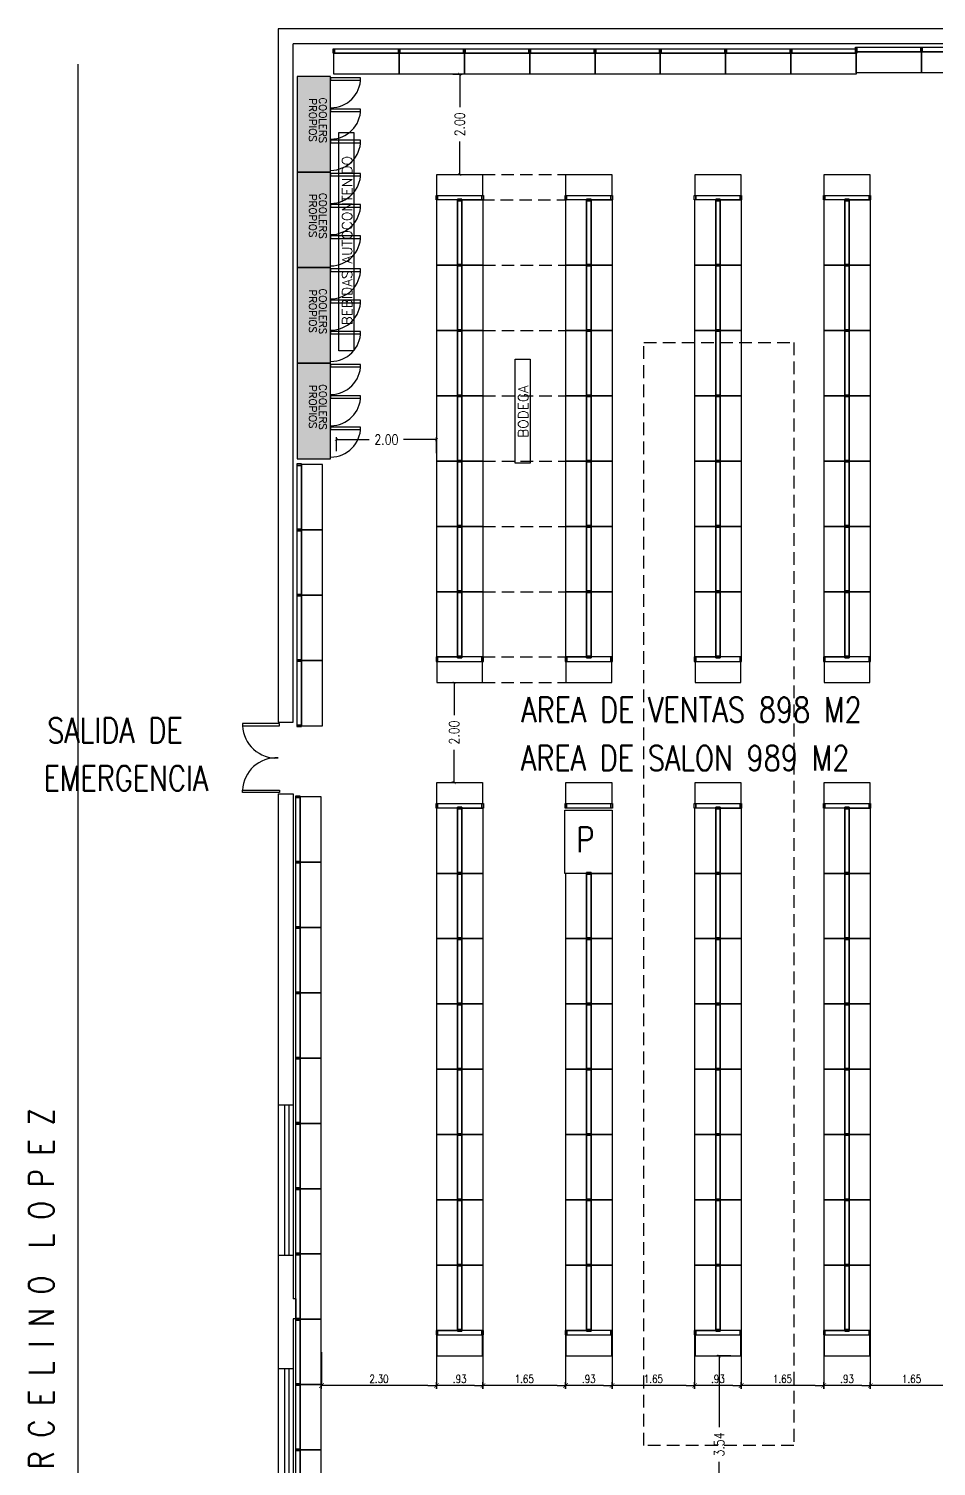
# Model space of a CAD drawing. Header units: millimetres. Extents: x -434 to 213, y 66 to 172.
# Drawn here: x 135.54 to 153.67, y 91.5 to 120.24 of the extents above; entities that cross this region are included whole.
import ezdxf

# ---------------------------------------------------------------- set-up
doc = ezdxf.new("R2010")
doc.units = ezdxf.units.MM
doc.linetypes.add('HIDDEN', pattern=[9.525, 6.35, -3.175])
doc.linetypes.add('TRATTEGGIATA2', pattern=[0.375, 0.25, -0.125])
for name, color, linetype in [('0_CAMARAS', 4, 'Continuous'), ('0_CARPINTERIA', 2, 'Continuous'), ('0_MUROS', 7, 'Continuous'), ('E_EQUIPAMIENTO', 1, 'Continuous'), ('E_EXHIBIDORAS', 1, 'Continuous'), ('E_GONDOLAS', 1, 'Continuous'), ('T_TEXTOS', 3, 'Continuous'), ('T_TEXTOS-EQUIPAMIENTO', 5, 'Continuous')]:
    doc.layers.add(name, color=color, linetype=linetype)
doc.styles.add('COTAS', font='ROMANS.shx', dxfattribs={"width": 0.8})
doc.styles.add('ROMANS', font='ROMANS.SHX', dxfattribs={"width": 0.8, "height": 0.2})
doc.dimstyles.new('COTA100', dxfattribs={"dimtxt": 0.16, "dimasz": 0.17, "dimexe": 0, "dimexo": 0, "dimgap": 0.05, "dimtad": 1, "dimzin": 4, "dimdsep": 46, "dimtxsty": 'COTAS', "dimblk1": 'COTA', "dimblk2": 'COTA', "dimsah": 1, "dimcen": 0.3, "dimse1": 1, "dimse2": 1, "dimclrd": 1, "dimclre": 9, "dimclrt": 3, "dimadec": 0, "dimazin": 0, "dimtfac": 1.111111, "dimtix": 1, "dimtmove": 2, "dimatfit": 3, "dimldrblk": 'COTA', "dimfxl": 1, "dimtolj": 1, "dimtzin": 4, "dimarcsym": 0})
doc.dimstyles.new('MIG-LATERAL-CHICO', dxfattribs={"dimtxt": 0.2, "dimasz": 0.06, "dimexe": 0.05, "dimexo": 0.02, "dimgap": 0.1, "dimtad": 0, "dimrnd": 0.005, "dimzin": 0, "dimdsep": 46, "dimtxsty": 'ROMANS', "dimblk1": 'ARCHTICK', "dimblk2": 'ARCHTICK', "dimsah": 1, "dimcen": 2.5, "dimclrd": 1, "dimclre": 8, "dimclrt": 3, "dimadec": 0, "dimazin": 0, "dimtfac": 1, "dimtix": 1, "dimtmove": 0, "dimatfit": 0, "dimldrblk": 'ARCHTICK', "dimfxl": 1, "dimtolj": 1, "dimtzin": 0, "dimarcsym": 0})

# ---------------------------------------------------------------- blocks, each defined once
blk = doc.blocks.new('TRAMO CENTRAL')
at = {"layer": 'E_GONDOLAS'}
for points in [[(1353.744, 558.952), (1355.049, 558.952), (1355.049, 559.372), (1353.744, 559.372)], [(1353.744, 558.862), (1355.049, 558.862), (1355.049, 558.442), (1353.744, 558.442)], [(1353.759, 558.862), (1355.034, 558.862), (1355.034, 558.952), (1353.759, 558.952)]]:
    blk.add_lwpolyline(points, close=True, dxfattribs=at)
at = {"layer": 'E_GONDOLAS', "color": 3}
for points in [[(1353.729, 558.862), (1353.759, 558.862), (1353.759, 558.952), (1353.729, 558.952)], [(1353.729, 558.952), (1353.759, 558.952), (1353.759, 558.862), (1353.729, 558.862)], [(1353.759, 558.952), (1355.034, 558.952), (1355.034, 558.862), (1353.759, 558.862)], [(1355.034, 558.862), (1355.064, 558.862), (1355.064, 558.952), (1355.034, 558.952)], [(1355.034, 558.952), (1355.064, 558.952), (1355.064, 558.862), (1355.034, 558.862)]]:
    blk.add_lwpolyline(points, close=True, dxfattribs=at)
blk = doc.blocks.new('PUNTERA')
at = {"layer": 'E_GONDOLAS'}
for p, q in [((1350.083, 558.73), (1349.168, 558.73)), ((1349.168, 558.73), (1349.168, 558.31)), ((1350.083, 558.31), (1350.083, 558.73))]:
    blk.add_line(p, q, dxfattribs=at)
at = {"layer": 'E_GONDOLAS', "color": 3}
for p, q in [((1350.068, 558.31), (1349.183, 558.31)), ((1349.183, 558.31), (1349.183, 558.22)), ((1350.068, 558.22), (1350.068, 558.31)), ((1349.183, 558.22), (1350.068, 558.22))]:
    blk.add_line(p, q, dxfattribs=at)
for points in [[(1349.153, 558.22), (1349.183, 558.22), (1349.183, 558.31), (1349.153, 558.31)], [(1350.068, 558.22), (1350.098, 558.22), (1350.098, 558.31), (1350.068, 558.31)]]:
    blk.add_lwpolyline(points, close=True, dxfattribs=at)
blk = doc.blocks.new('COTA')
for p, q in [((-1, 0), (0, 0)), ((0, 0.4), (0, -0.4))]:
    blk.add_line(p, q)
at = {"const_width": 0.065}
blk.add_lwpolyline([(0.14, 0.14), (0.28, 0.28), (0, 0), (-0.14, -0.14), (-0.28, -0.28)], dxfattribs=at)
blk = doc.blocks.new('*D123')
at = {"layer": '0_CAMARAS', "color": 9, "lineweight": -2, "transparency": 16777216}
for p, q in [((146.263, 94.872), (146.263, 93.119)), ((147.193, 94.872), (147.193, 93.119))]:
    blk.add_line(p, q, dxfattribs=at)
at = {"layer": '0_CAMARAS', "color": 1, "lineweight": -2, "transparency": 16777216}
blk.add_line((147.023, 93.119), (146.433, 93.119), dxfattribs=at)
at = {"layer": 'Defpoints', "color": 0, "transparency": 16777216}
for p in [(146.263, 94.872), (147.193, 94.872), (146.263, 93.119)]:
    blk.add_point(p, dxfattribs=at)
at = {"layer": '0_CAMARAS', "color": 1, "lineweight": -2, "transparency": 16777216, "xscale": 0.17, "yscale": 0.17, "zscale": 0.17, "rotation": 180}
blk.add_blockref('COTA', (146.263, 93.119), dxfattribs=at)
at = {"layer": '0_CAMARAS', "color": 1, "lineweight": -2, "transparency": 16777216, "xscale": 0.17, "yscale": 0.17, "zscale": 0.17}
blk.add_blockref('COTA', (147.193, 93.119), dxfattribs=at)
at = {"layer": '0_CAMARAS', "color": 3, "transparency": 16777216, "insert": (146.728, 93.249), "char_height": 0.16, "attachment_point": 5, "style": 'COTAS'}
blk.add_mtext('\\A1;.93', dxfattribs=at)
blk = doc.blocks.new('*D124')
at = {"layer": '0_CAMARAS', "color": 9, "lineweight": -2, "transparency": 16777216}
for p, q in [((143.683, 94.872), (143.683, 93.119)), ((144.613, 94.872), (144.613, 93.119))]:
    blk.add_line(p, q, dxfattribs=at)
at = {"layer": '0_CAMARAS', "color": 1, "lineweight": -2, "transparency": 16777216}
blk.add_line((144.443, 93.119), (143.853, 93.119), dxfattribs=at)
at = {"layer": 'Defpoints', "color": 0, "transparency": 16777216}
for p in [(143.683, 94.872), (144.613, 94.872), (143.683, 93.119)]:
    blk.add_point(p, dxfattribs=at)
at = {"layer": '0_CAMARAS', "color": 1, "lineweight": -2, "transparency": 16777216, "xscale": 0.17, "yscale": 0.17, "zscale": 0.17, "rotation": 180}
blk.add_blockref('COTA', (143.683, 93.119), dxfattribs=at)
at = {"layer": '0_CAMARAS', "color": 1, "lineweight": -2, "transparency": 16777216, "xscale": 0.17, "yscale": 0.17, "zscale": 0.17}
blk.add_blockref('COTA', (144.613, 93.119), dxfattribs=at)
at = {"layer": '0_CAMARAS', "color": 3, "transparency": 16777216, "insert": (144.148, 93.249), "char_height": 0.16, "attachment_point": 5, "style": 'COTAS'}
blk.add_mtext('\\A1;.93', dxfattribs=at)
blk = doc.blocks.new('*D125')
at = {"layer": '0_CAMARAS', "color": 9, "lineweight": -2, "transparency": 16777216}
for p, q in [((144.613, 94.872), (144.613, 93.119)), ((146.263, 94.872), (146.263, 93.119))]:
    blk.add_line(p, q, dxfattribs=at)
at = {"layer": '0_CAMARAS', "color": 1, "lineweight": -2, "transparency": 16777216}
blk.add_line((146.093, 93.119), (144.783, 93.119), dxfattribs=at)
at = {"layer": 'Defpoints', "color": 0, "transparency": 16777216}
for p in [(144.613, 94.872), (146.263, 94.872), (144.613, 93.119)]:
    blk.add_point(p, dxfattribs=at)
at = {"layer": '0_CAMARAS', "color": 1, "lineweight": -2, "transparency": 16777216, "xscale": 0.17, "yscale": 0.17, "zscale": 0.17, "rotation": 180}
blk.add_blockref('COTA', (144.613, 93.119), dxfattribs=at)
at = {"layer": '0_CAMARAS', "color": 1, "lineweight": -2, "transparency": 16777216, "xscale": 0.17, "yscale": 0.17, "zscale": 0.17}
blk.add_blockref('COTA', (146.263, 93.119), dxfattribs=at)
at = {"layer": '0_CAMARAS', "color": 3, "transparency": 16777216, "insert": (145.438, 93.249), "char_height": 0.16, "attachment_point": 5, "style": 'COTAS'}
blk.add_mtext('\\A1;1.65', dxfattribs=at)
blk = doc.blocks.new('CONTRAPARED')
at = {"layer": 'E_GONDOLAS'}
blk.add_lwpolyline([(1346.89, 559.83), (1348.195, 559.83), (1348.195, 560.25), (1346.89, 560.25)], close=True, dxfattribs=at)
at = {"layer": 'E_GONDOLAS', "color": 3}
for points in [[(1346.875, 559.74), (1346.905, 559.74), (1346.905, 559.83), (1346.875, 559.83)], [(1346.905, 559.74), (1348.18, 559.74), (1348.18, 559.83), (1346.905, 559.83)], [(1348.18, 559.74), (1348.21, 559.74), (1348.21, 559.83), (1348.18, 559.83)]]:
    blk.add_lwpolyline(points, close=True, dxfattribs=at)
blk = doc.blocks.new('*D127')
at = {"layer": '0_CAMARAS', "color": 9, "lineweight": -2, "transparency": 16777216}
for p, q in [((143.683, 94.872), (143.683, 93.119)), ((141.386, 93.785), (141.386, 93.119))]:
    blk.add_line(p, q, dxfattribs=at)
at = {"layer": '0_CAMARAS', "color": 1, "lineweight": -2, "transparency": 16777216}
blk.add_line((143.513, 93.119), (141.556, 93.119), dxfattribs=at)
at = {"layer": 'Defpoints', "color": 0, "transparency": 16777216}
for p in [(143.683, 94.872), (141.386, 93.785), (141.386, 93.119)]:
    blk.add_point(p, dxfattribs=at)
at = {"layer": '0_CAMARAS', "color": 1, "lineweight": -2, "transparency": 16777216, "xscale": 0.17, "yscale": 0.17, "zscale": 0.17, "rotation": 180}
blk.add_blockref('COTA', (141.386, 93.119), dxfattribs=at)
at = {"layer": '0_CAMARAS', "color": 1, "lineweight": -2, "transparency": 16777216, "xscale": 0.17, "yscale": 0.17, "zscale": 0.17}
blk.add_blockref('COTA', (143.683, 93.119), dxfattribs=at)
at = {"layer": '0_CAMARAS', "color": 3, "transparency": 16777216, "insert": (142.535, 93.249), "char_height": 0.16, "attachment_point": 5, "style": 'COTAS'}
blk.add_mtext('\\A1;2.30', dxfattribs=at)
blk = doc.blocks.new('_ArchTick')
at = {"color": 0, "linetype": 'ByBlock', "const_width": 0.15}
blk.add_lwpolyline([(-0.5, -0.5), (0.5, 0.5)], dxfattribs=at)
blk = doc.blocks.new('*D129')
at = {"color": 8, "linetype": 'ByBlock', "lineweight": -2, "transparency": 16777216}
for p, q in [((149.569, 93.709), (149.283, 93.709)), ((149.385, 90.169), (149.283, 90.169))]:
    blk.add_line(p, q, dxfattribs=at)
at = {"color": 1, "linetype": 'ByBlock', "lineweight": -2, "transparency": 16777216}
for p, q in [((149.333, 93.709), (149.333, 92.287)), ((149.333, 90.169), (149.333, 91.591))]:
    blk.add_line(p, q, dxfattribs=at)
at = {"layer": 'Defpoints', "color": 0, "linetype": 'ByBlock', "transparency": 16777216}
for p in [(149.589, 93.709), (149.333, 90.169), (149.405, 90.169)]:
    blk.add_point(p, dxfattribs=at)
at = {"color": 1, "linetype": 'ByBlock', "lineweight": -2, "transparency": 16777216, "xscale": 0.06, "yscale": 0.06, "zscale": 0.06}
for p, rotation in [((149.333, 93.709), 90), ((149.333, 90.169), 270)]:
    blk.add_blockref('_ArchTick', p, dxfattribs=dict(at, rotation=rotation))
at = {"color": 3, "linetype": 'ByBlock', "transparency": 16777216, "insert": (149.333, 91.939), "char_height": 0.2, "attachment_point": 5, "rotation": 90, "style": 'ROMANS'}
blk.add_mtext('\\A1;3.54', dxfattribs=at)
blk = doc.blocks.new('*D145')
at = {"layer": 'Defpoints', "color": 0, "linetype": 'ByBlock', "transparency": 16777216}
for p in [(143.988, 119.325), (144.147, 119.325), (143.689, 117.324)]:
    blk.add_point(p, dxfattribs=at)
at = {"layer": 'E_EXHIBIDORAS', "color": 8, "linetype": 'ByBlock', "lineweight": -2, "transparency": 16777216}
for p, q in [((144.008, 119.325), (144.197, 119.325)), ((143.709, 117.324), (144.197, 117.324))]:
    blk.add_line(p, q, dxfattribs=at)
at = {"layer": 'E_EXHIBIDORAS', "color": 1, "linetype": 'ByBlock', "lineweight": -2, "transparency": 16777216}
for p, q in [((144.147, 119.325), (144.147, 118.668)), ((144.147, 117.324), (144.147, 117.981))]:
    blk.add_line(p, q, dxfattribs=at)
at = {"layer": 'E_EXHIBIDORAS', "color": 1, "linetype": 'ByBlock', "lineweight": -2, "transparency": 16777216, "xscale": 0.06, "yscale": 0.06, "zscale": 0.06}
for p, rotation in [((144.147, 119.325), 90), ((144.147, 117.324), 270)]:
    blk.add_blockref('_ArchTick', p, dxfattribs=dict(at, rotation=rotation))
at = {"layer": 'E_EXHIBIDORAS', "color": 3, "linetype": 'ByBlock', "transparency": 16777216, "insert": (144.147, 118.325), "char_height": 0.2, "attachment_point": 5, "rotation": 90, "style": 'ROMANS'}
blk.add_mtext('\\A1;2.00', dxfattribs=at)
blk = doc.blocks.new('*D146')
at = {"layer": 'Defpoints', "color": 0, "linetype": 'ByBlock', "transparency": 16777216}
for p in [(144.037, 107.169), (144.037, 107.169), (144.037, 105.169)]:
    blk.add_point(p, dxfattribs=at)
at = {"layer": 'E_EXHIBIDORAS', "color": 1, "linetype": 'ByBlock', "lineweight": -2, "transparency": 16777216}
for p, q in [((144.037, 107.169), (144.037, 106.513)), ((144.037, 105.169), (144.037, 105.825))]:
    blk.add_line(p, q, dxfattribs=at)
at = {"layer": 'E_EXHIBIDORAS', "color": 8, "linetype": 'ByBlock', "lineweight": -2, "transparency": 16777216}
for p, q in [((144.057, 107.169), (144.087, 107.169)), ((144.017, 105.169), (143.987, 105.169))]:
    blk.add_line(p, q, dxfattribs=at)
at = {"layer": 'E_EXHIBIDORAS', "color": 1, "linetype": 'ByBlock', "lineweight": -2, "transparency": 16777216, "xscale": 0.06, "yscale": 0.06, "zscale": 0.06}
for p, rotation in [((144.037, 107.169), 90), ((144.037, 105.169), 270)]:
    blk.add_blockref('_ArchTick', p, dxfattribs=dict(at, rotation=rotation))
at = {"layer": 'E_EXHIBIDORAS', "color": 3, "linetype": 'ByBlock', "transparency": 16777216, "insert": (144.037, 106.169), "char_height": 0.2, "attachment_point": 5, "rotation": 90, "style": 'ROMANS'}
blk.add_mtext('\\A1;2.00', dxfattribs=at)
blk = doc.blocks.new('*D149')
at = {"layer": '0_CAMARAS', "color": 9, "lineweight": -2, "transparency": 16777216}
for p, q in [((148.843, 94.872), (148.843, 93.119)), ((149.773, 94.872), (149.773, 93.119))]:
    blk.add_line(p, q, dxfattribs=at)
at = {"layer": '0_CAMARAS', "color": 1, "lineweight": -2, "transparency": 16777216}
blk.add_line((149.603, 93.119), (149.013, 93.119), dxfattribs=at)
at = {"layer": 'Defpoints', "color": 0, "transparency": 16777216}
for p in [(148.843, 94.872), (149.773, 94.872), (148.843, 93.119)]:
    blk.add_point(p, dxfattribs=at)
at = {"layer": '0_CAMARAS', "color": 1, "lineweight": -2, "transparency": 16777216, "xscale": 0.17, "yscale": 0.17, "zscale": 0.17, "rotation": 180}
blk.add_blockref('COTA', (148.843, 93.119), dxfattribs=at)
at = {"layer": '0_CAMARAS', "color": 1, "lineweight": -2, "transparency": 16777216, "xscale": 0.17, "yscale": 0.17, "zscale": 0.17}
blk.add_blockref('COTA', (149.773, 93.119), dxfattribs=at)
at = {"layer": '0_CAMARAS', "color": 3, "transparency": 16777216, "insert": (149.308, 93.249), "char_height": 0.16, "attachment_point": 5, "style": 'COTAS'}
blk.add_mtext('\\A1;.93', dxfattribs=at)
blk = doc.blocks.new('*D150')
at = {"layer": '0_CAMARAS', "color": 9, "lineweight": -2, "transparency": 16777216}
for p, q in [((147.193, 94.872), (147.193, 93.119)), ((148.843, 94.872), (148.843, 93.119))]:
    blk.add_line(p, q, dxfattribs=at)
at = {"layer": '0_CAMARAS', "color": 1, "lineweight": -2, "transparency": 16777216}
blk.add_line((148.673, 93.119), (147.363, 93.119), dxfattribs=at)
at = {"layer": 'Defpoints', "color": 0, "transparency": 16777216}
for p in [(147.193, 94.872), (148.843, 94.872), (147.193, 93.119)]:
    blk.add_point(p, dxfattribs=at)
at = {"layer": '0_CAMARAS', "color": 1, "lineweight": -2, "transparency": 16777216, "xscale": 0.17, "yscale": 0.17, "zscale": 0.17, "rotation": 180}
blk.add_blockref('COTA', (147.193, 93.119), dxfattribs=at)
at = {"layer": '0_CAMARAS', "color": 1, "lineweight": -2, "transparency": 16777216, "xscale": 0.17, "yscale": 0.17, "zscale": 0.17}
blk.add_blockref('COTA', (148.843, 93.119), dxfattribs=at)
at = {"layer": '0_CAMARAS', "color": 3, "transparency": 16777216, "insert": (148.018, 93.249), "char_height": 0.16, "attachment_point": 5, "style": 'COTAS'}
blk.add_mtext('\\A1;1.65', dxfattribs=at)
blk = doc.blocks.new('*D151')
at = {"layer": '0_CAMARAS', "color": 9, "lineweight": -2, "transparency": 16777216}
for p, q in [((151.423, 94.872), (151.423, 93.119)), ((152.353, 94.872), (152.353, 93.119))]:
    blk.add_line(p, q, dxfattribs=at)
at = {"layer": '0_CAMARAS', "color": 1, "lineweight": -2, "transparency": 16777216}
blk.add_line((152.183, 93.119), (151.593, 93.119), dxfattribs=at)
at = {"layer": 'Defpoints', "color": 0, "transparency": 16777216}
for p in [(151.423, 94.872), (152.353, 94.872), (151.423, 93.119)]:
    blk.add_point(p, dxfattribs=at)
at = {"layer": '0_CAMARAS', "color": 1, "lineweight": -2, "transparency": 16777216, "xscale": 0.17, "yscale": 0.17, "zscale": 0.17, "rotation": 180}
blk.add_blockref('COTA', (151.423, 93.119), dxfattribs=at)
at = {"layer": '0_CAMARAS', "color": 1, "lineweight": -2, "transparency": 16777216, "xscale": 0.17, "yscale": 0.17, "zscale": 0.17}
blk.add_blockref('COTA', (152.353, 93.119), dxfattribs=at)
at = {"layer": '0_CAMARAS', "color": 3, "transparency": 16777216, "insert": (151.888, 93.249), "char_height": 0.16, "attachment_point": 5, "style": 'COTAS'}
blk.add_mtext('\\A1;.93', dxfattribs=at)
blk = doc.blocks.new('*D152')
at = {"layer": '0_CAMARAS', "color": 9, "lineweight": -2, "transparency": 16777216}
for p, q in [((149.773, 94.872), (149.773, 93.119)), ((151.423, 94.872), (151.423, 93.119))]:
    blk.add_line(p, q, dxfattribs=at)
at = {"layer": '0_CAMARAS', "color": 1, "lineweight": -2, "transparency": 16777216}
blk.add_line((151.253, 93.119), (149.943, 93.119), dxfattribs=at)
at = {"layer": 'Defpoints', "color": 0, "transparency": 16777216}
for p in [(149.773, 94.872), (151.423, 94.872), (149.773, 93.119)]:
    blk.add_point(p, dxfattribs=at)
at = {"layer": '0_CAMARAS', "color": 1, "lineweight": -2, "transparency": 16777216, "xscale": 0.17, "yscale": 0.17, "zscale": 0.17, "rotation": 180}
blk.add_blockref('COTA', (149.773, 93.119), dxfattribs=at)
at = {"layer": '0_CAMARAS', "color": 1, "lineweight": -2, "transparency": 16777216, "xscale": 0.17, "yscale": 0.17, "zscale": 0.17}
blk.add_blockref('COTA', (151.423, 93.119), dxfattribs=at)
at = {"layer": '0_CAMARAS', "color": 3, "transparency": 16777216, "insert": (150.598, 93.249), "char_height": 0.16, "attachment_point": 5, "style": 'COTAS'}
blk.add_mtext('\\A1;1.65', dxfattribs=at)
blk = doc.blocks.new('*D154')
at = {"layer": '0_CAMARAS', "color": 9, "lineweight": -2, "transparency": 16777216}
for p, q in [((152.353, 94.872), (152.353, 93.119)), ((154.003, 94.872), (154.003, 93.119))]:
    blk.add_line(p, q, dxfattribs=at)
at = {"layer": '0_CAMARAS', "color": 1, "lineweight": -2, "transparency": 16777216}
blk.add_line((153.833, 93.119), (152.523, 93.119), dxfattribs=at)
at = {"layer": 'Defpoints', "color": 0, "transparency": 16777216}
for p in [(152.353, 94.872), (154.003, 94.872), (152.353, 93.119)]:
    blk.add_point(p, dxfattribs=at)
at = {"layer": '0_CAMARAS', "color": 1, "lineweight": -2, "transparency": 16777216, "xscale": 0.17, "yscale": 0.17, "zscale": 0.17, "rotation": 180}
blk.add_blockref('COTA', (152.353, 93.119), dxfattribs=at)
at = {"layer": '0_CAMARAS', "color": 1, "lineweight": -2, "transparency": 16777216, "xscale": 0.17, "yscale": 0.17, "zscale": 0.17}
blk.add_blockref('COTA', (154.003, 93.119), dxfattribs=at)
at = {"layer": '0_CAMARAS', "color": 3, "transparency": 16777216, "insert": (153.178, 93.249), "char_height": 0.16, "attachment_point": 5, "style": 'COTAS'}
blk.add_mtext('\\A1;1.65', dxfattribs=at)
blk = doc.blocks.new('*D158')
at = {"layer": 'Defpoints', "color": 0, "linetype": 'ByBlock', "transparency": 16777216}
for p in [(141.683, 111.774), (143.683, 112.024), (143.683, 111.73)]:
    blk.add_point(p, dxfattribs=at)
at = {"layer": 'E_EXHIBIDORAS', "color": 8, "linetype": 'ByBlock', "lineweight": -2, "transparency": 16777216}
for p, q in [((141.683, 111.794), (141.683, 112.074)), ((143.683, 111.75), (143.683, 112.074))]:
    blk.add_line(p, q, dxfattribs=at)
at = {"layer": 'E_EXHIBIDORAS', "color": 1, "linetype": 'ByBlock', "lineweight": -2, "transparency": 16777216}
for p, q in [((141.683, 112.024), (142.339, 112.024)), ((143.683, 112.024), (143.027, 112.024))]:
    blk.add_line(p, q, dxfattribs=at)
at = {"layer": 'E_EXHIBIDORAS', "color": 1, "linetype": 'ByBlock', "lineweight": -2, "transparency": 16777216, "xscale": 0.06, "yscale": 0.06, "zscale": 0.06, "rotation": 180}
blk.add_blockref('_ArchTick', (141.683, 112.024), dxfattribs=at)
at = {"layer": 'E_EXHIBIDORAS', "color": 1, "linetype": 'ByBlock', "lineweight": -2, "transparency": 16777216, "xscale": 0.06, "yscale": 0.06, "zscale": 0.06}
blk.add_blockref('_ArchTick', (143.683, 112.024), dxfattribs=at)
at = {"layer": 'E_EXHIBIDORAS', "color": 3, "linetype": 'ByBlock', "transparency": 16777216, "insert": (142.683, 112.024), "char_height": 0.2, "attachment_point": 5, "style": 'ROMANS'}
blk.add_mtext('\\A1;2.00', dxfattribs=at)
blk = doc.blocks.new('COOLERS 3P')
at = {"layer": 'E_EXHIBIDORAS'}
for points in [[(-801.003, 222.85), (-800.953, 222.85), (-800.953, 223.45), (-801.003, 223.45)], [(-800.378, 222.85), (-800.328, 222.85), (-800.328, 223.45), (-800.378, 223.45)], [(-799.753, 222.85), (-799.703, 222.85), (-799.703, 223.45), (-799.753, 223.45)], [(-801.028, 222.18), (-799.118, 222.18), (-799.118, 222.85), (-801.028, 222.85)]]:
    blk.add_lwpolyline(points, close=True, dxfattribs=at)
at = {"layer": 'E_EXHIBIDORAS', "color": 5}
for centre in [(-801.003, 222.85), (-800.378, 222.85), (-799.753, 222.85)]:
    blk.add_arc(centre, 0.6, 0, 90, dxfattribs=at)
at = {"layer": 'T_TEXTOS-EQUIPAMIENTO', "color": 5, "style": 'ROMANS'}
for s, p in [('COOLERS', (-800.611, 222.62)), ('PROPIOS', (-800.592, 222.419))]:
    blk.add_text(s, height=0.15, dxfattribs=at).set_placement(p)

msp = doc.modelspace()

# ---------------------------------------------------------------- linework, layer by layer
at = {"linetype": 'ByBlock'}
msp.add_lwpolyline([(146.25, 104.615), (147.193, 104.615), (147.193, 103.354), (146.25, 103.354)], close=True, dxfattribs=at)
at = {"layer": '0_CARPINTERIA'}
for p, q in [((140.644, 98.719), (140.644, 95.719)), ((140.732, 98.719), (140.732, 95.719)), ((140.644, 93.449), (140.644, 90.449)), ((140.732, 93.449), (140.732, 90.449))]:
    msp.add_line(p, q, dxfattribs=at)
for points in [[(139.805, 106.352), (139.805, 106.303), (140.548, 106.303), (140.549, 106.352), (139.805, 106.352)], [(139.805, 104.968), (139.805, 105.017), (140.548, 105.017), (140.549, 104.969), (139.805, 104.968)]]:
    msp.add_lwpolyline(points, dxfattribs=at)
at = {"layer": '0_CARPINTERIA', "color": 1}
for centre, start, end in [((140.484, 106.339), 183.0375, 273.0375), ((140.484, 104.981), 86.9625, 176.9625)]:
    msp.add_arc(centre, 0.68, start, end, dxfattribs=at)
at = {"layer": '0_MUROS'}
for p, q in [((140.52, 120.235), (140.52, 106.685)), ((190.94, 120.235), (140.52, 120.235)), ((190.64, 119.935), (140.82, 119.935)), ((140.52, 104.945), (140.52, 98.719)), ((140.52, 104.945), (140.82, 104.945)), ((140.82, 104.945), (140.82, 100.328)), ((140.82, 103.536), (140.82, 94.848)), ((140.82, 98.719), (140.52, 98.719)), ((140.52, 95.719), (140.52, 93.449)), ((140.82, 95.719), (140.52, 95.719)), ((140.82, 95.719), (140.82, 94.848)), ((140.87, 94.848), (140.82, 94.848)), ((140.87, 94.848), (140.87, 94.448)), ((140.82, 94.448), (140.82, 93.449)), ((140.87, 94.448), (140.82, 94.448)), ((140.82, 93.449), (140.52, 93.449))]:
    msp.add_line(p, q, dxfattribs=at)
at = {"layer": '0_MUROS', "color": 2}
msp.add_line((136.52, 81.942), (136.52, 119.524), dxfattribs=at)
at = {"layer": '0_MUROS', "color": 9}
for p, q in [((140.52, 98.719), (140.52, 95.719)), ((140.82, 98.719), (140.82, 95.719)), ((140.52, 93.449), (140.52, 90.449)), ((140.82, 93.449), (140.82, 90.449))]:
    msp.add_line(p, q, dxfattribs=at)
at = {"layer": '0_MUROS'}
msp.add_lwpolyline([(140.52, 109.691), (140.52, 106.375), (140.819, 106.375), (140.82, 119.935)], dxfattribs=at)
at = {"layer": 'E_EQUIPAMIENTO', "color": 8, "linetype": 'HIDDEN', "ltscale": 0.04}
msp.add_lwpolyline([(147.827, 113.966), (150.827, 113.966), (150.827, 91.918), (147.827, 91.918)], close=True, dxfattribs=at)
at = {"layer": 'E_EQUIPAMIENTO', "color": 211, "linetype": 'ByBlock'}
msp.add_solid([(140.898, 119.28), (141.568, 119.28), (140.898, 111.64), (141.568, 111.64)], dxfattribs=at)
at = {"layer": 'E_EXHIBIDORAS', "color": 8, "linetype": 'TRATTEGGIATA2'}
for p, q in [((144.605, 117.324), (146.27, 117.324)), ((144.59, 116.814), (146.285, 116.814)), ((144.613, 115.509), (146.263, 115.509)), ((144.613, 114.204), (146.263, 114.204)), ((144.613, 112.899), (146.263, 112.899)), ((144.613, 111.594), (146.263, 111.594)), ((144.613, 110.289), (146.263, 110.289)), ((144.613, 108.984), (146.263, 108.984)), ((144.605, 107.679), (146.263, 107.679)), ((144.605, 107.169), (146.27, 107.169))]:
    msp.add_line(p, q, dxfattribs=at)
at = {"layer": 'T_TEXTOS', "color": 5}
for points in [[(142.034, 118.161), (142.034, 113.8), (141.734, 113.8), (141.734, 118.161)], [(145.555, 113.631), (145.555, 111.553), (145.255, 111.553), (145.255, 113.631)]]:
    msp.add_lwpolyline(points, close=True, dxfattribs=at)

# ---------------------------------------------------------------- block references
at = {"layer": '0_MUROS', "rotation": 90}
for p in [(703.055, -1239.54), (705.635, -1239.54), (708.215, -1239.54), (710.795, -1239.54)]:
    msp.add_blockref('TRAMO CENTRAL', p, dxfattribs=at)
at = {"layer": 'E_EXHIBIDORAS', "rotation": 270}
for p in [(-81.282, -681.748), (-81.282, -683.658), (-81.282, -685.568), (-81.282, -687.478)]:
    msp.add_blockref('COOLERS 3P', p, dxfattribs=at)
at = {"layer": 'E_GONDOLAS', "xscale": -1}
for p, rotation in [((-1205.258, 679.575), 180), ((-1203.953, 679.576), 179.9999626325412), ((-1202.648, 679.575), 180), ((-1201.343, 679.576), 179.9999626325412), ((-1200.038, 679.575), 180), ((-1198.733, 679.576), 179.9999626325412), ((-1197.428, 679.575), 180), ((-1196.123, 679.576), 179.9999626325412), ((-1194.818, 679.605), 180), ((-1193.513, 679.606), 179.9999626325412)]:
    msp.add_blockref('CONTRAPARED', p, dxfattribs=dict(at, rotation=rotation))
for p in [(1493.773, -441.406), (1496.353, -441.406), (1498.933, -441.406), (1501.513, -441.406), (1493.773, -453.561), (1496.353, -453.561), (1498.933, -453.561), (1501.513, -453.561)]:
    msp.add_blockref('PUNTERA', p, dxfattribs=at)
at = {"layer": 'E_GONDOLAS'}
for name, p, rotation in [('TRAMO CENTRAL', (703.055, -1238.235), 90), ('TRAMO CENTRAL', (705.635, -1238.235), 90), ('TRAMO CENTRAL', (708.215, -1238.235), 90), ('TRAMO CENTRAL', (710.795, -1238.235), 90), ('TRAMO CENTRAL', (703.055, -1240.845), 90), ('TRAMO CENTRAL', (705.635, -1240.845), 90), ('TRAMO CENTRAL', (708.215, -1240.845), 90), ('TRAMO CENTRAL', (710.795, -1240.845), 90), ('TRAMO CENTRAL', (703.055, -1242.15), 90), ('TRAMO CENTRAL', (705.635, -1242.15), 90), ('TRAMO CENTRAL', (708.215, -1242.15), 90), ('TRAMO CENTRAL', (710.795, -1242.15), 90), ('CONTRAPARED', (-418.844, 1458.413), 270), ('TRAMO CENTRAL', (703.055, -1243.455), 90), ('TRAMO CENTRAL', (705.635, -1243.455), 90), ('TRAMO CENTRAL', (708.215, -1243.455), 90), ('TRAMO CENTRAL', (710.795, -1243.455), 90), ('CONTRAPARED', (-418.844, 1457.108), 270), ('TRAMO CENTRAL', (703.055, -1244.76), 90), ('TRAMO CENTRAL', (705.635, -1244.76), 90), ('TRAMO CENTRAL', (708.215, -1244.76), 90), ('TRAMO CENTRAL', (710.795, -1244.76), 90), ('CONTRAPARED', (-418.844, 1455.803), 270), ('TRAMO CENTRAL', (703.055, -1246.065), 90), ('TRAMO CENTRAL', (705.635, -1246.065), 90), ('TRAMO CENTRAL', (708.215, -1246.065), 90), ('TRAMO CENTRAL', (710.795, -1246.065), 90), ('CONTRAPARED', (-418.844, 1454.498), 270), ('PUNTERA', (1493.773, 665.9), 180.0000262001441), ('PUNTERA', (1496.353, 665.9), 180.0000262001441), ('PUNTERA', (1498.933, 665.9), 180.0000262001441), ('PUNTERA', (1501.513, 665.9), 180.0000262001441), ('CONTRAPARED', (-418.872, 1451.772), 270), ('TRAMO CENTRAL', (703.055, -1250.39), 90), ('TRAMO CENTRAL', (708.215, -1250.39), 90), ('TRAMO CENTRAL', (710.795, -1250.39), 90), ('CONTRAPARED', (-418.872, 1450.467), 270), ('TRAMO CENTRAL', (703.055, -1251.695), 90), ('TRAMO CENTRAL', (705.635, -1251.695), 90), ('TRAMO CENTRAL', (708.215, -1251.695), 90), ('TRAMO CENTRAL', (710.795, -1251.695), 90), ('CONTRAPARED', (-418.872, 1449.162), 270), ('TRAMO CENTRAL', (703.055, -1253), 90), ('TRAMO CENTRAL', (705.635, -1253), 90), ('TRAMO CENTRAL', (708.215, -1253), 90), ('TRAMO CENTRAL', (710.795, -1253), 90), ('CONTRAPARED', (-418.872, 1447.857), 270), ('TRAMO CENTRAL', (703.055, -1254.305), 90), ('TRAMO CENTRAL', (705.635, -1254.305), 90), ('TRAMO CENTRAL', (708.215, -1254.305), 90), ('TRAMO CENTRAL', (710.795, -1254.305), 90), ('CONTRAPARED', (-418.872, 1446.552), 270), ('TRAMO CENTRAL', (703.055, -1255.61), 90), ('TRAMO CENTRAL', (705.635, -1255.61), 90), ('TRAMO CENTRAL', (708.215, -1255.61), 90), ('TRAMO CENTRAL', (710.795, -1255.61), 90), ('CONTRAPARED', (-418.872, 1445.247), 270), ('TRAMO CENTRAL', (703.055, -1256.915), 90), ('TRAMO CENTRAL', (705.635, -1256.915), 90), ('TRAMO CENTRAL', (708.215, -1256.915), 90), ('TRAMO CENTRAL', (710.795, -1256.915), 90), ('CONTRAPARED', (-418.872, 1443.942), 270), ('TRAMO CENTRAL', (703.055, -1258.22), 90), ('TRAMO CENTRAL', (705.635, -1258.22), 90), ('TRAMO CENTRAL', (708.215, -1258.22), 90), ('TRAMO CENTRAL', (710.795, -1258.22), 90), ('CONTRAPARED', (-418.872, 1442.637), 270), ('TRAMO CENTRAL', (703.055, -1259.525), 90), ('TRAMO CENTRAL', (705.635, -1259.525), 90), ('TRAMO CENTRAL', (708.215, -1259.525), 90), ('TRAMO CENTRAL', (710.795, -1259.525), 90), ('CONTRAPARED', (-418.872, 1441.332), 270), ('PUNTERA', (1493.773, 652.44), 180.0000262001441), ('PUNTERA', (1496.353, 652.44), 180.0000262001441), ('PUNTERA', (1498.933, 652.44), 180.0000262001441), ('PUNTERA', (1501.513, 652.44), 180.0000262001441), ('CONTRAPARED', (-418.872, 1440.027), 270), ('CONTRAPARED', (-418.872, 1438.722), 270)]:
    msp.add_blockref(name, p, dxfattribs=dict(at, rotation=rotation))

# ---------------------------------------------------------------- texts
at = {"layer": '0_MUROS', "color": 3, "style": 'ROMANS', "width": 0.8}
for s, p in [('AREA DE VENTAS 898 M2', (145.376, 106.374)), ('SALIDA DE', (135.905, 105.96)), ('AREA DE SALON 989 M2', (145.371, 105.407)), ('EMERGENCIA', (135.832, 105.005)), ('P', (146.481, 103.779))]:
    msp.add_text(s, height=0.5, dxfattribs=at).set_placement(p)
msp.add_text('M A R C E L I N O  L O P E Z', height=0.5, rotation=90, dxfattribs=at).set_placement((136.035, 90.172))
at = {"layer": 'T_TEXTOS', "style": 'ROMANS'}
for s, p in [('BEBIDAS AUTOCONTENIDO', (141.998, 114.307)), ('BODEGA', (145.518, 112.06))]:
    msp.add_text(s, height=0.2, rotation=90, dxfattribs=at).set_placement(p)

# ---------------------------------------------------------------- dimensions: what is measured, and where the dimension line sits
at = {"color": 8, "linetype": 'ByBlock'}
dim = msp.add_linear_dim(base=(149.333, 90.169), p1=(149.589, 93.709), p2=(149.405, 90.169), angle=90, dimstyle='MIG-LATERAL-CHICO', override={"dimfxl": 0.03}, dxfattribs=at)
dim.commit()
dim.dimension.update_dxf_attribs({"geometry": '*D129', "text_midpoint": (149.333, 91.939)})
at = {"layer": '0_CAMARAS'}
for base, p1, p2, picture, middle in [((141.386, 93.119), (143.683, 94.872), (141.386, 93.785), '*D127', (142.535, 93.249)), ((143.683, 93.119), (144.613, 94.872), (143.683, 94.872), '*D124', (144.148, 93.249)), ((144.613, 93.119), (146.263, 94.872), (144.613, 94.872), '*D125', (145.438, 93.249)), ((146.263, 93.119), (147.193, 94.872), (146.263, 94.872), '*D123', (146.728, 93.249)), ((147.193, 93.119), (148.843, 94.872), (147.193, 94.872), '*D150', (148.018, 93.249)), ((148.843, 93.119), (149.773, 94.872), (148.843, 94.872), '*D149', (149.308, 93.249)), ((149.773, 93.119), (151.423, 94.872), (149.773, 94.872), '*D152', (150.598, 93.249)), ((151.423, 93.119), (152.353, 94.872), (151.423, 94.872), '*D151', (151.888, 93.249)), ((152.353, 93.119), (154.003, 94.872), (152.353, 94.872), '*D154', (153.178, 93.249))]:
    dim = msp.add_linear_dim(base=base, p1=p1, p2=p2, dimstyle='COTA100', override={"dimse1": 0, "dimse2": 0, "dimadec": 2, "dimfxl": 1.25}, dxfattribs=at)
    dim.commit()
    dim.dimension.update_dxf_attribs({"geometry": picture, "text_midpoint": middle})
at = {"layer": 'E_EXHIBIDORAS', "color": 8, "linetype": 'ByBlock'}
for base, p1, p2, picture, middle in [((144.147, 119.325), (143.689, 117.324), (143.988, 119.325), '*D145', (144.147, 118.325)), ((144.037, 107.169), (144.037, 105.169), (144.037, 107.169), '*D146', (144.037, 106.169))]:
    dim = msp.add_linear_dim(base=base, p1=p1, p2=p2, angle=90, dimstyle='MIG-LATERAL-CHICO', override={"dimfxl": 0.03}, dxfattribs=at)
    dim.commit()
    dim.dimension.update_dxf_attribs({"geometry": picture, "text_midpoint": middle})
dim = msp.add_linear_dim(base=(143.683, 112.024), p1=(141.683, 111.774), p2=(143.683, 111.73), dimstyle='MIG-LATERAL-CHICO', override={"dimfxl": 0.03}, dxfattribs=at)
dim.commit()
dim.dimension.update_dxf_attribs({"geometry": '*D158', "text_midpoint": (142.683, 112.024)})

doc.saveas('drawing.dxf')
